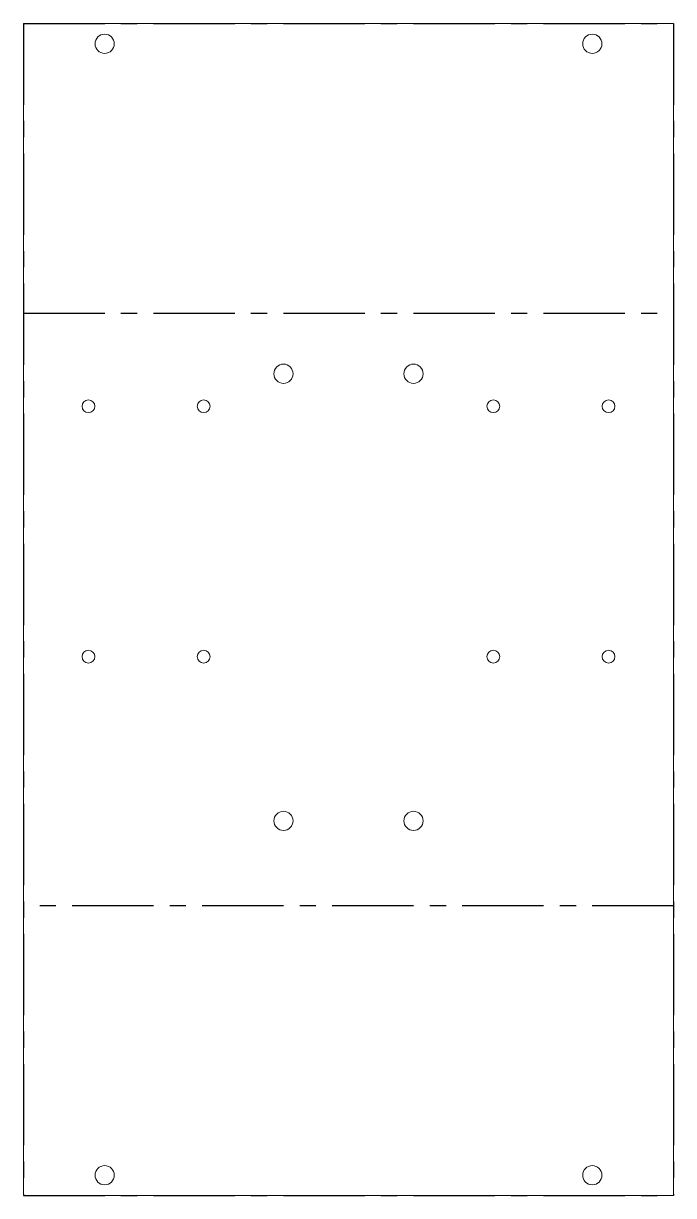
# Model space of a CAD drawing. Header units: inches. Extents: x 0.09 to 4.09, y -2.2 to 5.
import ezdxf

# ---------------------------------------------------------------- set-up
doc = ezdxf.new("R2010")
doc.units = ezdxf.units.IN
doc.header["$MEASUREMENT"] = 0
doc.linetypes.add('CENTERX2', pattern=[0.8, 0.5, -0.1, 0.1, -0.1])

msp = doc.modelspace()

# ---------------------------------------------------------------- linework, layer by layer
at = {"color": 7, "linetype": 'CENTERX2'}
for p, q in [((0.0875, 5.0045), (0.0875, -2.2045)), ((0.0875, 5.0045), (4.0875, 5.0045)), ((4.0875, 5.0045), (4.0875, -2.2045)), ((0.0875, 3.2226), (4.0875, 3.2226)), ((4.0875, -0.4226), (0.0875, -0.4226)), ((0.0875, -2.2045), (4.0875, -2.2045))]:
    msp.add_line(p, q, dxfattribs=at)
at = {"color": 7, "linetype": 'Continuous', "lineweight": 15}
for p, q in [((0.0875, 5.0045), (4.0875, 5.0045)), ((0.0875, 5.0045), (0.0875, -2.2045)), ((4.0875, -2.2045), (4.0875, 5.0045)), ((4.0875, -2.2045), (0.0875, -2.2045))]:
    msp.add_line(p, q, dxfattribs=at)
for centre, radius in [((0.5875, 4.8795), 0.0591), ((3.5875, 4.8795), 0.0591), ((1.6875, 2.85), 0.0591), ((2.4875, 2.85), 0.0591), ((0.4875, 2.65), 0.0394), ((1.1962, 2.65), 0.0394), ((2.9789, 2.65), 0.0394), ((3.6875, 2.65), 0.0394), ((0.4875, 1.11), 0.0394), ((1.1962, 1.11), 0.0394), ((2.9789, 1.11), 0.0394), ((3.6875, 1.11), 0.0394), ((1.6875, 0.1), 0.0591), ((2.4875, 0.1), 0.0591), ((0.5875, -2.0795), 0.0591), ((3.5875, -2.0795), 0.0591)]:
    msp.add_circle(centre, radius, dxfattribs=at)

doc.saveas('drawing.dxf')
